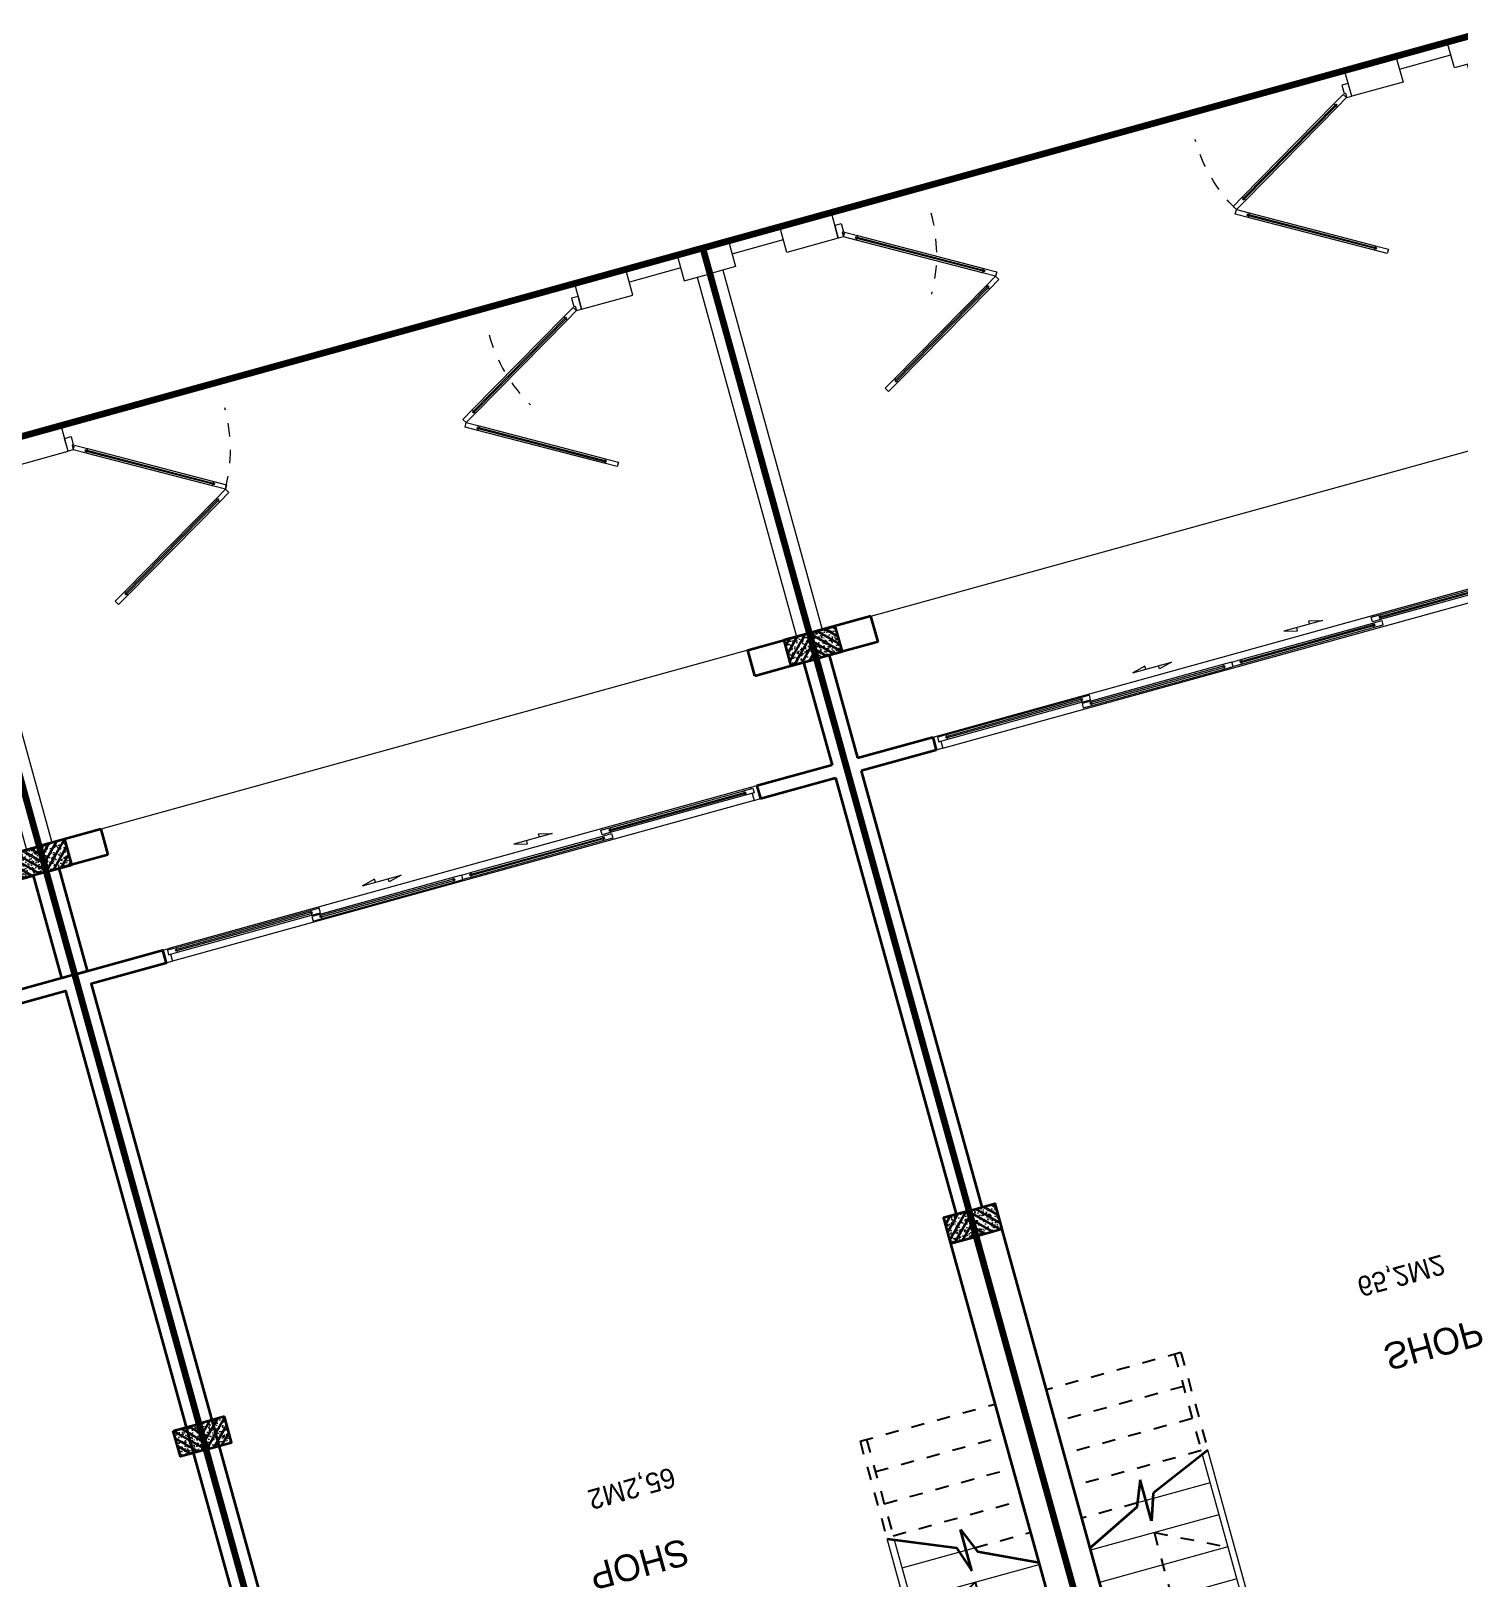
# Model space of a CAD drawing. Header units: metres. Extents: x 568336 to 569219, y 2065964 to 2066430.
# Drawn here: x 568522.05 to 568532.78, y 2066347.83 to 2066359.44 of the extents above; entities that cross this region are included whole.
import ezdxf

# ---------------------------------------------------------------- set-up
doc = ezdxf.new("R2010")
doc.units = ezdxf.units.M
doc.linetypes.add('DASHDOT2', pattern=[0.5, 0.25, -0.125, 0, -0.125])
doc.linetypes.add('HIDDEN', pattern=[0.375, 0.25, -0.125])
doc.layers.get('0').update_dxf_attribs({"linetype": 'CONTINUOUS'})
for name, color, linetype, lineweight in [('-CONCRETE', 1, 'CONTINUOUS', 35), ('-DIM', 9, 'CONTINUOUS', 13), ('-HATCH', 8, 'CONTINUOUS', 5), ('-LINE1', 7, 'CONTINUOUS', 18), ('-STEEL1', 1, 'CONTINUOUS', 35), ('-TEXT', 7, 'CONTINUOUS', 15), ('-WALL', 4, 'CONTINUOUS', 35), ('TEXT25', 2, 'CONTINUOUS', 13)]:
    doc.layers.add(name, color=color, linetype=linetype, lineweight=lineweight)
doc.layers.add('1-NETMANH', color=8, linetype='CONTINUOUS')
doc.styles.add('SVN_AVO_thuong', font='')
doc.styles.add('T1', font='', dxfattribs={"height": 200})
doc.styles.add('vnavanth', font='', dxfattribs={"width": 0.8})
doc.styles.get('SVN_AVO_thuong').set_extended_font_data('SVN-Avo')
doc.styles.get('T1').set_extended_font_data('VNgeometric Light')
doc.styles.get('vnavanth').set_extended_font_data('.VnAvantH')

# ---------------------------------------------------------------- blocks, each defined once
blk = doc.blocks.new('A$Cf949713d')
at = {"layer": '-LINE1', "lineweight": 18}
for p, q in [((4.101713756797835, 3250.000324489571), (4.071269666601438, 1250.000324200024)), ((1004.08159186726, 2250.000324489571), (4.052242110366933, 2250.000324489571)), ((1004.081591867027, 2000.000324489643), (4.052242110134102, 2000.000324489643)), ((1004.081591867493, 1750.000324489643), (4.052242110599764, 1750.000324489643)), ((1004.081591867493, 1500.000324489643), (4.052242110599764, 1500.000324489643)), ((1004.081591867493, 1250.000324489658), (4.052242110599764, 1250.000324489658)), ((1004.081591867493, 1000.000324489658), (438.5074325119203, 1000.000324489658))]:
    blk.add_line(p, q, dxfattribs=at)
at = {"layer": '-LINE1'}
for p, q in [((1753.654815993912, 3250.000324489571), (4.101713756797835, 3250.000324489571)), ((1004.08159186726, 2250.000324489578), (426.7313226789993, 3250.000324488647)), ((1004.08159186726, 3250.000324489578), (1004.08159186726, 2250.000324489578)), ((1253.93933324283, 2250.000324489578), (1253.93933324283, 3250.000324489578)), ((1253.93933324283, 3250.000324489578), (1253.93933324283, 2250.000324489578)), ((1503.7970746184, 2250.000324489578), (1503.7970746184, 3250.000324489578)), ((1503.7970746184, 3250.000324489578), (1503.797074618342, 2250.000324489585)), ((1753.654815993912, 2250.000324489578), (1753.654815993912, 3250.000324489578)), ((1753.654815993912, 3250.000324489571), (1753.654815993854, 2200.000324489571)), ((1004.08159186726, 2250.000324489578), (4.101713756943354, 2827.338976301369)), ((1004.081591866707, 780.1918206954942), (1004.08159186726, 2250.000324489571)), ((1004.08159186726, 2250.000324489571), (1753.654815993854, 2250.000324489571)), ((1054.08159186726, 2200.000324489571), (1054.081591867143, 759.1871894446376)), ((1054.08159186726, 2200.000324489571), (1753.654815993854, 2200.000324489571))]:
    blk.add_line(p, q, dxfattribs=at)
at = {"layer": '-WALL'}
for p, q in [((425.7637618370354, 1031.581816884347), (0.0003850747598335147, 1235.290601278452)), ((504.7281945508439, 1160.155448393089), (503.4056394263171, 839.1689376479553)), ((570.4268913173582, 962.3669621986701), (504.7281945508439, 1160.155448393089)), ((503.4056394263171, 839.1689376479553), (425.7637618370354, 1031.581816884347)), ((1054.081591867143, 759.1871894446376), (570.4268913173582, 962.3669621986701))]:
    blk.add_line(p, q, dxfattribs=at)
at = {"layer": '1-NETMANH', "linetype": 'DASHDOT2'}
for p, q in [((4.071016107860487, 1233.342985901632), (4.052242110221414, 0.00032448965794174)), ((438.5074325119203, 1000.000324489658), (4.052242110599764, 1000.000324489658)), ((1004.081591868104, 750.0003244896579), (4.052242111210944, 750.0003244896579)), ((1004.081591866416, 0.00032448965794174), (1004.081591866707, 780.1918206954942)), ((1054.081591867056, 0.00032448965794174), (1054.081591867143, 759.1871894446449)), ((1004.081591868715, 500.0003244896579), (4.052242111822125, 500.0003244896579)), ((1004.081591867231, 250.0003244896579), (4.052242110337829, 250.0003244896579)), ((1054.081591867056, 0.00032448965794174), (4.052242110221414, 0.00032448965794174))]:
    blk.add_line(p, q, dxfattribs=at)
blk.add_lwpolyline([(1331.125210567086, 2750.240522766566), (496.2588641860057, 2750.240522766566), (501.8692660082306, 1250.000324489658), (501.8692660082306, 1250.000324489658), (1004.081591866794, 1500.000324489643), (1004.081591866794, 1500.000324489643)], dxfattribs=at)
at = {"layer": '-TEXT', "color": 2, "style": 'vnavanth'}
for s, p in [('2', (1350.618914397666, 2697.735181333082)), ('1', (1600.476655773178, 2697.735181333082))]:
    blk.add_text(s, height=99.97959496000885, dxfattribs=at).set_placement(p)
blk = doc.blocks.new('*U118')
at = {"color": 8, "ltscale": 100}
for p, q in [((50.00000000145428, 99.99999999927059), (4580.470266145538, 99.99999999927142)), ((50.00000000145519, 0), (4580.470266145538, -7.105427357601002e-14))]:
    blk.add_line(p, q, dxfattribs=at)
at = {"ltscale": 100}
for p, q in [((105.0000000014261, 44.99999999742704), (1147.617566533299, 45.00000000324802)), ((1147.617566532091, 10.00000000324802), (105.0000000002183, 9.99999999742704)), ((1217.617566537475, 89.99999999602481), (2245.235133075295, 90.0000000018467)), ((2245.235133074087, 55.00000000184669), (1217.617566536267, 54.99999999602481)), ((3412.852699609517, 89.99999999602522), (2385.235133075295, 90.0000000018467)), ((2385.235133076503, 55.00000000184669), (3412.852699610725, 54.99999999602522)), ((4525.470266149164, 44.99999999742788), (3482.852699613692, 45.00000000324843)), ((3482.8526996149, 10.00000000324843), (4525.470266150372, 9.999999997427878))]:
    blk.add_line(p, q, dxfattribs=at)
for points in [[(50.00000000145428, 99.9999999992724), (0, 99.9999999992724), (0, 0), (50.00000000145519, 0), (50.00000000145519, 9.999999999714419), (35.00000000021919, 10.00000000033742), (35.00000000145519, 45.00000000033742), (50.00000000145519, 44.99999999971351)], [(4630.470266146993, 8.384404281969182e-13), (4580.470266145538, 2.657429831742775e-12), (4580.470266145538, 9.999999999716167), (4595.470266146775, 10.00000000033917), (4595.470266145538, 45.00000000033917), (4580.470266145538, 44.99999999971617), (4580.470266145538, 99.99999999927415), (4630.470266146993, 99.99999999927415)]]:
    blk.add_lwpolyline(points, close=True)
for points in [[(105.0000000010932, 32.49999999608826), (95.00000000109321, 32.49999999641295), (95.00000000078398, 22.49999999641295), (105.000000000784, 22.49999999608826), (105.0000000002183, 9.99999999742704), (35.00000000021828, 10.00000000033742), (35.00000000145519, 45.00000000033742), (105.0000000014261, 44.99999999742704)], [(1147.617566537475, 89.9999999989352), (1217.617566537475, 89.99999999602481), (1217.61756653691, 77.49999999736359), (1207.61756653691, 77.49999999768828), (1207.6175665366, 67.49999999768828), (1217.6175665366, 67.49999999736359), (1217.617566536267, 54.99999999602481), (1147.617566536267, 54.99999999893519)], [(1217.617566532091, 10.00000000033763), (1147.617566532091, 10.00000000324802), (1147.617566532657, 22.50000000190924), (1157.617566532657, 22.50000000158455), (1157.617566532966, 32.50000000158455), (1147.617566532966, 32.50000000190924), (1147.617566533299, 45.00000000324802), (1217.617566533299, 45.00000000033764)], [(2245.23513307442, 67.50000000318548), (2255.23513307442, 67.50000000286079), (2255.235133074729, 77.50000000286079), (2245.235133074729, 77.50000000318548), (2245.235133075295, 90.0000000018467), (2315.235133075295, 89.99999999893632), (2315.235133074058, 54.99999999893631), (2245.235133074087, 55.00000000184669)], [(2385.23513307617, 67.50000000318548), (2375.23513307617, 67.50000000286079), (2375.235133075861, 77.50000000286079), (2385.235133075861, 77.50000000318548), (2385.235133075295, 90.0000000018467), (2315.235133075295, 89.99999999893632), (2315.235133076532, 54.99999999893631), (2385.235133076503, 55.00000000184669)], [(3482.852699609517, 89.9999999989356), (3412.852699609517, 89.99999999602522), (3412.852699610082, 77.499999997364), (3422.852699610082, 77.49999999768869), (3422.852699610392, 67.49999999768869), (3412.852699610392, 67.499999997364), (3412.852699610725, 54.99999999602522), (3482.852699610725, 54.99999999893561)], [(3412.8526996149, 10.00000000033805), (3482.8526996149, 10.00000000324843), (3482.852699614336, 22.50000000190966), (3472.852699614336, 22.50000000158497), (3472.852699614025, 32.50000000158497), (3482.852699614025, 32.50000000190965), (3482.852699613692, 45.00000000324843), (3412.852699613692, 45.00000000033805)], [(4525.470266149497, 32.4999999960891), (4535.470266149497, 32.49999999641379), (4535.470266149806, 22.49999999641379), (4525.470266149806, 22.4999999960891), (4525.470266150372, 9.999999997427878), (4595.470266150372, 10.00000000033826), (4595.470266149135, 45.00000000033826), (4525.470266149164, 44.99999999742788)]]:
    blk.add_lwpolyline(points, close=True, dxfattribs=at)
at = {"color": 8, "ltscale": 100}
for points in [[(1157.617566532966, 32.50000000158455), (1157.617566532657, 22.50000000158455), (95.00000000078398, 22.49999999641295), (95.00000000109321, 32.49999999641295)], [(1207.6175665366, 67.49999999768828), (1207.61756653691, 77.49999999768828), (2255.235133074729, 77.50000000286079), (2255.23513307442, 67.50000000286079)], [(3422.852699610392, 67.49999999768869), (3422.852699610082, 77.49999999768869), (2375.235133075861, 77.50000000286079), (2375.23513307617, 67.50000000286079)], [(3472.852699614025, 32.50000000158497), (3472.852699614336, 22.50000000158497), (4535.470266149806, 22.49999999641379), (4535.470266149497, 32.49999999641379)]]:
    blk.add_lwpolyline(points, close=True, dxfattribs=at)
for points in [[(1676.779536750704, -64.99999999966226), (1676.779536750704, -89.99999999966226), (1576.779536750704, -64.99999999966226), (1876.779536750704, -64.99999999966226), (1776.779536750704, -39.99999999966226), (1776.779536750704, -64.99999999966226)], [(2953.690729397753, -64.99999999966205), (2953.690729397753, -89.99999999966205), (3053.690729397753, -64.99999999966205), (2753.690729397753, -64.99999999966205), (2853.690729397753, -39.99999999966205), (2853.690729397753, -64.99999999966205)]]:
    blk.add_lwpolyline(points)
blk = doc.blocks.new('18x35')
at = {"layer": '-HATCH'}
h = blk.add_hatch(dxfattribs=at)
h.set_pattern_fill('CHAU-01', color=256, scale=10, angle=-1.272221872585407e-14, pattern_type=2)
h.set_pattern_definition([(49.99999999999999, (0, 0), (71.72601826007535, -6.275213498259527), [7.5, -82.5]), (355, (0, 0), (-13.87513336129999, 75.21921337000119), [6, -66]), (100.4514, (5.977167999997619, -0.5229339999999638), (57.85093817140217, 68.94395420609534), [6.374019000000001, -70.1142112]), (46.18419999999998, (0, 20), (106.7241048625644, -16.55190143290183), [11.25, -123.75]), (96.63559999999998, (8.89367449999554, 18.62066930000003), (93.46627055487036, 97.41178709004416), [9.561028799999994, -105.1713]), (351.1842, (0, 20), (93.46619451336275, 97.41186009253245), [9, -99]), (20.99999999999998, (10, 15), (59.69070521184616, -40.2618890665339), [7.5, -82.5]), (326.0000000000001, (10, 15), (24.33153319215819, 72.5150045046853), [6, -66]), (71.45139999999999, (14.97422329999972, 11.64483940000002), (84.022262858149, 32.25304967099522), [6.374019000000001, -70.1142112]), (37.49999999999998, (0, 0), (1.215985531729074, 33.28938538313115), [0, -65.19999999999999, 0, -67, 0, -66.25]), (7.499999999999987, (0, 0), (26.30695374421487, 39.44117118823602), [0, -38.2, 0, -63.7, 0, -25.25]), (327.5, (-22.30000000000291, 0), (53.3822436172409, -2.255487173437988), [0, -25, 0, -78, 0, -103.5]), (317.5, (-32.30000000000291, 0), (58.31861693423862, 10.01049823323176), [0, -32.5, 0, -51.8, 0, -73.5]), (44.99999999999999, (0, 0), (-30.05203820042826, 30.05203820042828), []), (44.99999999999999, (0, 12.25), (-30.05203820042826, 30.05203820042828), [])])
h.paths.add_polyline_path([(96508.03118051568, 47993.04977023201), (96508.03118051568, 47793.04977023201), (96708.03118051568, 47793.04977023201), (96708.03118051568, 47993.04977023201)])
at = {"layer": '-STEEL1'}
blk.add_lwpolyline([(96508.03118051568, 47793.04977023201), (96708.03118051568, 47793.04977023201), (96708.03118051568, 47993.04977023201), (96508.03118051568, 47993.04977023201)], close=True, dxfattribs=at)
blk = doc.blocks.new('M1-T1')
at = {"layer": '-CONCRETE', "color": 1, "linetype": 'HIDDEN', "ltscale": 10, "const_width": 50}
blk.add_lwpolyline([(191581.7177010371, 50951.98888872014), (197581.6939540912, 50951.98888872005), (197581.7429788466, 30952.01227472891), (191581.7667257926, 30952.01227472891)], close=True, dxfattribs=at)
at = {"layer": '-LINE1', "lineweight": 18}
for p, q in [((191581.790174155, 34951.81412886723), (191581.7901741396, 30951.95492153367)), ((197581.7664271783, 34951.81412886723), (197581.7664271937, 30951.95492153367)), ((191681.4307290815, 31152.03565829651), (191681.431055418, 33951.81424471775)), ((197482.1258722518, 31152.04914011808), (197482.1267858774, 33951.81424474824)), ((192581.7667257353, 31052.09301149175), (192581.7667257353, 31152.03565829651)), ((191781.7667680608, 31052.01227472891), (192181.7766372454, 31052.03565829797)), ((196981.7659367146, 31052.04914011954), (197381.5860068893, 31051.95492153367))]:
    blk.add_line(p, q, dxfattribs=at)
at = {"layer": '-LINE1'}
blk.add_line((192061.969520868, 33951.81264557339), (197101.9907584296, 33951.81434264529), dxfattribs=at)
at = {"layer": '-LINE1', "lineweight": 18}
for points in [[(191581.7411493842, 50951.93153578669), (197581.7174024383, 50951.9315357866), (197581.7664271937, 30951.95492153367), (191581.7901741396, 30951.95492153367)], [(191581.7667680608, 30952.01227472891), (191781.7667680608, 30952.01227472891), (191781.7667680608, 31152.01227472891), (191581.7667680608, 31152.01227472891)], [(192181.7766372454, 30952.03565829797), (192581.7766372454, 30952.03565829797), (192581.7766372454, 31152.03565829797), (192181.7766372454, 31152.03565829797)], [(196581.7659367146, 30952.04914011954), (196981.7659367146, 30952.04914011954), (196981.7659367146, 31152.04914011954), (196581.7659367146, 31152.04914011954)], [(197381.5860068893, 30951.95492153367), (197581.5860068893, 30951.95492153367), (197581.5860068893, 31151.95492153367), (197381.5860068893, 31151.95492153367)]]:
    blk.add_lwpolyline(points, close=True, dxfattribs=at)
at = {"layer": '-WALL'}
for p, q in [((191581.8018790428, 43151.69795419133), (191581.8018793335, 34951.84823079058)), ((191781.5149069474, 38651.62077150648), (191781.514906786, 43151.69795419447)), ((191681.5149070765, 35051.84823186597), (191681.5149069545, 38451.62077150648)), ((192266.8122861525, 35051.84823180464), (191681.5149070765, 35051.84823186597)), ((192266.8122861522, 34951.84823072047), (192266.8122861525, 35051.84823180464)), ((196897.2858771308, 34951.86915239949), (196897.2858771305, 35051.86915239949)), ((191581.8018793335, 34951.84823079058), (191581.8018793335, 33951.81421220655)), ((191681.4307291625, 34951.84823078038), (192266.8122861522, 34951.84823072047)), ((191681.4307290924, 34151.81421223482), (191681.4307291625, 34951.84823078038)), ((197482.1258722375, 34951.81412886723), (197482.1255418398, 34151.81424474865)), ((197582.0493455789, 34951.81412886723), (197482.1258722375, 34951.81412886723)), ((197582.0490192567, 33951.81421223521), (197582.0493455789, 34951.81412886723)), ((192061.9694882352, 34151.81434264529), (191681.4307290924, 34151.81421223482)), ((192061.9694882352, 34151.81434264529), (192061.9695208674, 33951.81434264529)), ((197101.9907910619, 34151.81434264529), (197482.1255418398, 34151.81424474865)), ((197101.9907584296, 33951.81434264529), (197101.990823694, 34151.81434264527)), ((192061.9695208674, 33951.81434264529), (191581.8018793335, 33951.81421220655)), ((197101.9907584296, 33951.81434264529), (197581.7615250573, 33951.81421223521))]:
    blk.add_line(p, q, dxfattribs=at)
blk.add_lwpolyline([(196731.8371712676, 48951.96545661415), (197581.8356525643, 48951.96545668071), (197581.8356528644, 34951.87148225863), (196897.2858771308, 34951.86915243657), (196897.2858771305, 35051.86915239949), (197481.4326741947, 35051.87148222604), (197481.4326738949, 48751.96545683069), (196731.8371712676, 48751.96545677615), (196731.8371712676, 48951.96545661415)], dxfattribs=at)
at = {"ltscale": 100}
for p, q in [((192725.85359472, 32312.40385752146), (193574.5584904308, 31822.40385752364)), ((196437.6633963365, 32312.32312075862), (195588.9585006257, 31822.3231207608)), ((193557.0584904304, 31792.09296839143), (192708.3535947196, 32282.09296838924)), ((195606.4585006261, 31792.01223162859), (196455.1633963369, 32282.0122316264)), ((193557.0840733339, 31692.09296837512), (192708.3791776231, 31202.09296837732)), ((192725.8791776235, 31171.7820792451), (193574.5840733343, 31661.78207924291)), ((196437.6633963365, 31171.70134248226), (195588.9585006257, 31661.70134248007)), ((195606.4585006261, 31692.01223161228), (196455.1633963369, 31202.01223161448))]:
    blk.add_line(p, q, dxfattribs=at)
for points in [[(192719.6035947193, 32301.57853997303), (192710.9433406815, 32306.57853997312), (192705.9433406814, 32297.91828593533), (192714.6035947192, 32292.91828593524), (192708.3535947196, 32282.09296838924), (192621.7510543419, 32332.0929683905), (192639.2510543423, 32362.4038575227), (192725.85359472, 32312.40385752146)], [(196443.9133963372, 32301.49780321019), (196452.573650375, 32306.49780321028), (196457.5736503751, 32297.83754917249), (196448.9133963373, 32292.8375491724), (196455.1633963369, 32282.0122316264), (196541.7659367146, 32332.01223162766), (196524.2659367142, 32362.32312075985), (196437.6633963365, 32312.32312075862)], [(193643.6610308081, 31742.09296839017), (193557.0584904304, 31792.09296839143), (193563.3084904299, 31802.91828593742), (193571.9687444677, 31797.91828593732), (193576.9687444678, 31806.57853997512), (193568.30849043, 31811.57853997521), (193574.5584904308, 31822.40385752364), (193661.1610308085, 31772.40385752239)], [(193643.6866137116, 31742.09296837639), (193557.0840733339, 31692.09296837512), (193563.3340733335, 31681.26765082913), (193571.9943273713, 31686.26765082924), (193576.9943273714, 31677.60739679144), (193568.3340733336, 31672.60739679134), (193574.5840733343, 31661.78207924291), (193661.186613712, 31711.78207924417)], [(195519.8559602484, 31742.01223162733), (195606.4585006261, 31792.01223162859), (195600.2085006265, 31802.83754917458), (195591.5482465887, 31797.83754917448), (195586.5482465886, 31806.49780321228), (195595.2085006264, 31811.49780321237), (195588.9585006257, 31822.3231207608), (195502.355960248, 31772.32312075955)], [(195519.8559602484, 31742.01223161355), (195606.4585006261, 31692.01223161228), (195600.2085006265, 31681.18691406629), (195591.5482465887, 31686.18691406639), (195586.5482465886, 31677.5266600286), (195595.2085006264, 31672.5266600285), (195588.9585006257, 31661.70134248007), (195502.355960248, 31711.70134248133)], [(192631.7766372454, 31117.09296837626), (192621.7766372454, 31117.09296837606), (192621.7766372454, 31152.09296837606), (192581.7766372454, 31152.09296837553), (192581.7766372469, 31052.09296837553), (192631.7766372469, 31052.09296837626)], [(192719.6291776228, 31182.60739679353), (192710.968923585, 31177.60739679343), (192705.9689235849, 31186.26765083122), (192714.6291776227, 31191.26765083132), (192708.3791776231, 31202.09296837732), (192621.7766372454, 31152.09296837606), (192639.2766372458, 31121.78207924386), (192725.8791776235, 31171.7820792451)], [(196443.9133963372, 31182.52666003069), (196452.573650375, 31177.52666003059), (196457.5736503751, 31186.18691406838), (196448.9133963373, 31191.18691406848), (196455.1633963369, 31202.01223161448), (196541.7659367146, 31152.01223161321), (196524.2659367142, 31121.70134248102), (196437.6633963365, 31171.70134248226)], [(196531.7659367146, 31117.01223161342), (196541.7659367146, 31117.01223161321), (196541.7659367146, 31152.01223161321), (196581.7659367146, 31152.01223161269), (196581.7659367131, 31052.01223161269), (196531.7659367131, 31052.01223161342)]]:
    blk.add_lwpolyline(points, close=True, dxfattribs=at)
at = {"color": 8, "ltscale": 100}
for points in [[(193576.9687444678, 31806.57853997512), (193571.9687444677, 31797.91828593732), (192705.9433406814, 32297.91828593533), (192710.9433406815, 32306.57853997312)], [(195586.5482465886, 31806.49780321228), (195591.5482465887, 31797.83754917448), (196457.5736503751, 32297.83754917249), (196452.573650375, 32306.49780321028)], [(193576.9943273714, 31677.60739679144), (193571.9943273713, 31686.26765082924), (192705.9689235849, 31186.26765083122), (192710.968923585, 31177.60739679343)], [(195586.5482465886, 31677.5266600286), (195591.5482465887, 31686.18691406639), (196457.5736503751, 31186.18691406838), (196452.573650375, 31177.52666003059)]]:
    blk.add_lwpolyline(points, close=True, dxfattribs=at)
at = {"color": 8, "linetype": 'HIDDEN', "ltscale": 10}
for centre, start, end in [((192121.7766372372, 31152.09296837606), 0, 30.00000000005544), ((196541.7659367146, 31152.01223161321), 149.9999999999445, 180)]:
    blk.add_arc(centre, 1180.000000002715, start, end, dxfattribs=at)
blk.add_arc((193124.071371441, 31442.09296839021), 580.0000000007277, 210.0000000004174, 213.4596058003555)
at = {"layer": '-STEEL1'}
for p in [(95073.69142288805, -9341.428998725536), (100874.017838741, -9341.428998609485), (95073.69142288805, -13841.05647743294), (100874.017838741, -13841.05647731689)]:
    blk.add_blockref('18x35', p, dxfattribs=at)
at = {"layer": '-WALL', "color": 1}
blk.add_blockref('A$Cf949713d', (191777.6647357829, 39902.03515321962), dxfattribs=at)
blk.add_blockref('*U118', (192266.8156109835, 34951.84823192596))
at = {"layer": 'TEXT25'}
for s, height, style, p in [('SHOP', 200, 'SVN_AVO_thuong', (194297.2314187195, 40250.18071487683)), ('65,2M2', 150, 'T1', (194243.9354255915, 39712.01007851723))]:
    blk.add_text(s, height=height, rotation=359.9999999899488, dxfattribs=dict(at, style=style)).set_placement(p)

msp = doc.modelspace()

# ---------------------------------------------------------------- block references
at = {"layer": '-DIM', "yscale": 0.001, "zscale": 0.001}
for p, xscale, rotation in [((568334.1989953053, 2066336.579223286), -0.001, 195.4593576510055), ((568703.4998696068, 2066438.713012329), 0.001, 195.4592381894772), ((568322.6335874359, 2066333.380547524), -0.001, 195.4593576510055)]:
    msp.add_blockref('M1-T1', p, dxfattribs=dict(at, xscale=xscale, rotation=rotation))

doc.saveas('drawing.dxf')
